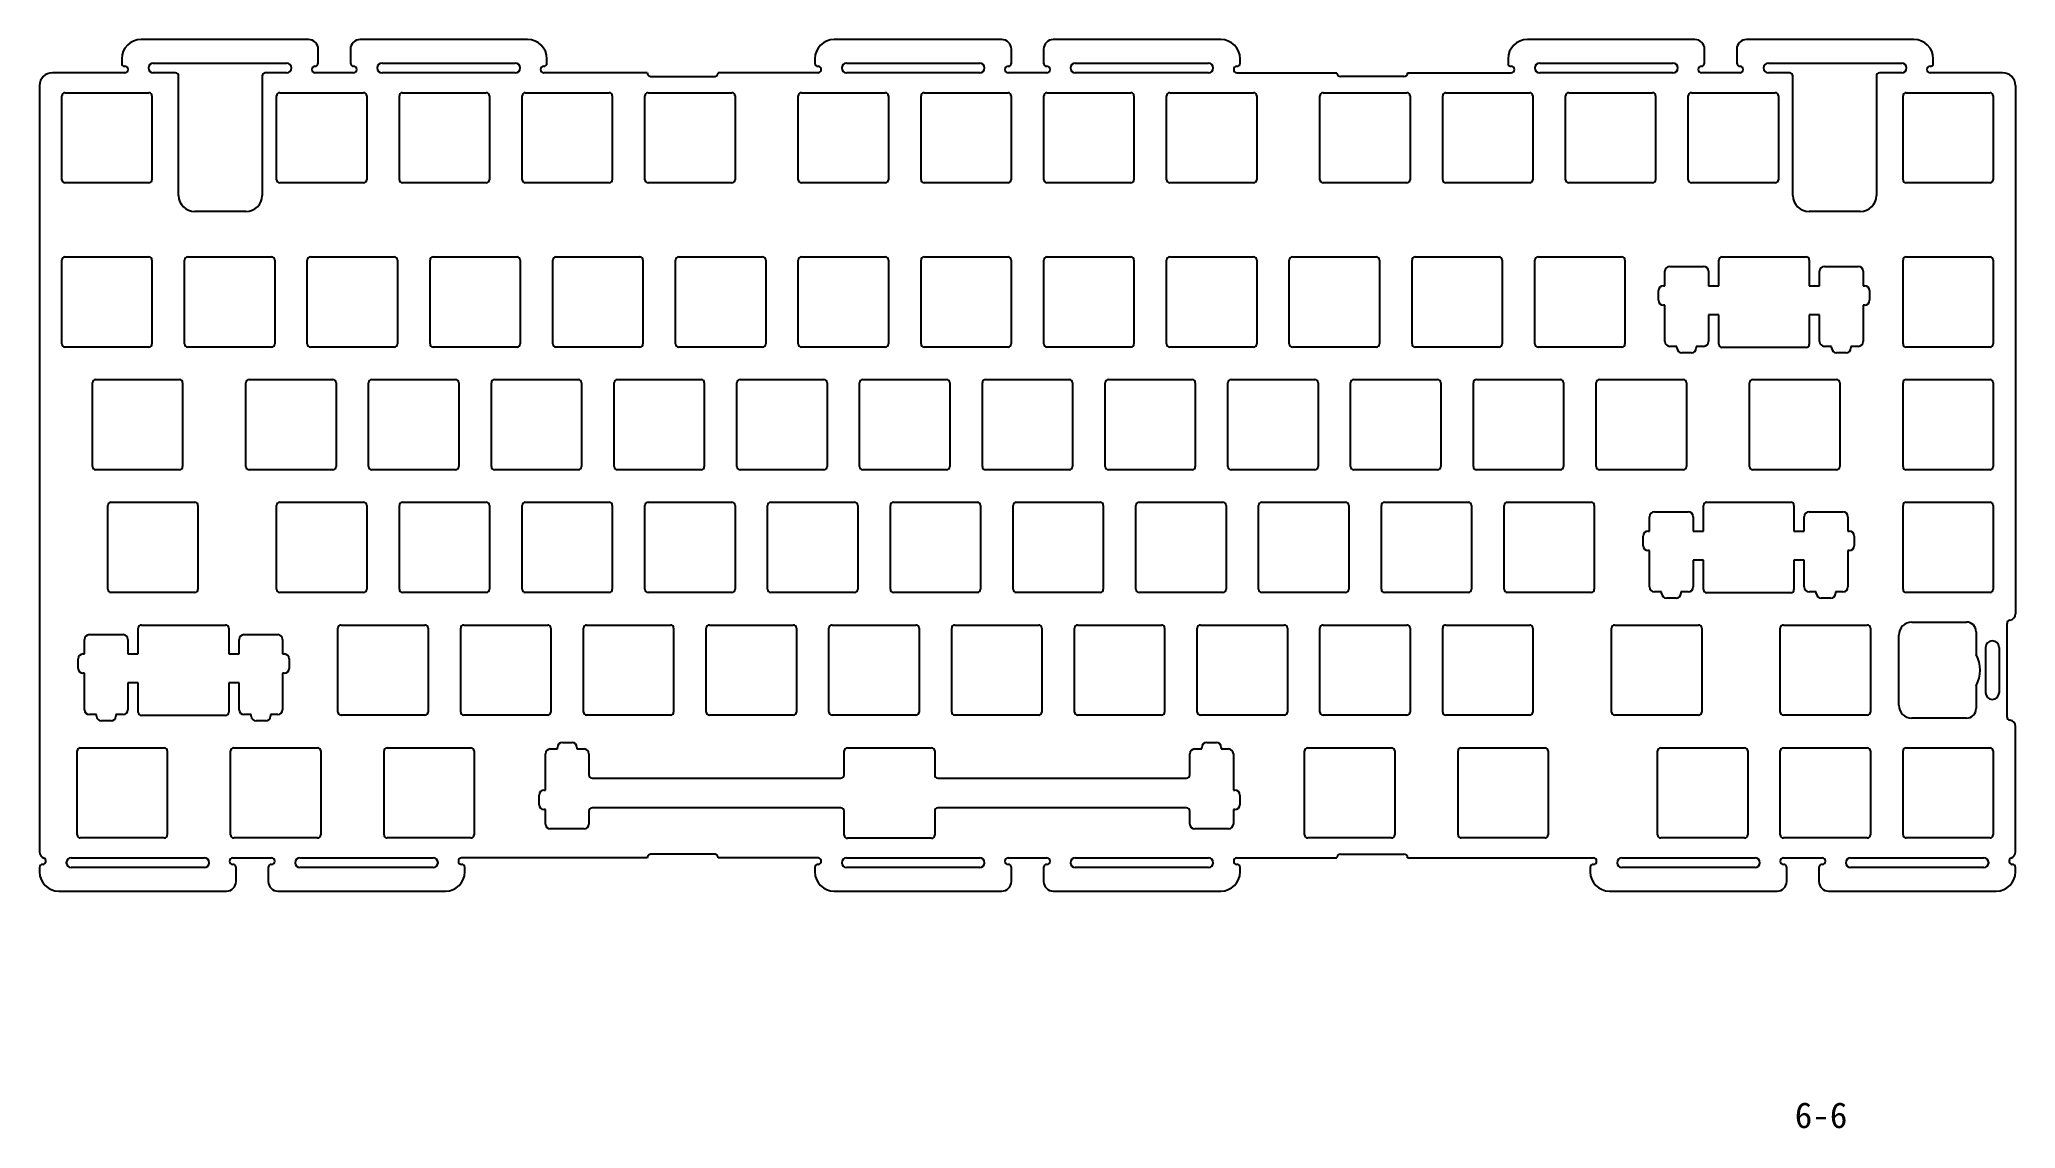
# Model space of a CAD drawing. Header units: millimetres. Extents: x 14 to 321, y -444 to -275.
import ezdxf

# ---------------------------------------------------------------- set-up
doc = ezdxf.new("R2010")
doc.units = ezdxf.units.MM
doc.header["$MEASUREMENT"] = 0
doc.layers.add('02___PRT_ALL_AXES', color=7, linetype='Continuous')

msp = doc.modelspace()

# ---------------------------------------------------------------- linework, layer by layer
at = {"color": 7, "linetype": 'Continuous'}
for p, q in [((55.96, -274.76), (29.96, -274.76)), ((89.96, -274.76), (63.96, -274.76)), ((163.53, -274.76), (137.53, -274.76)), ((197.53, -274.76), (171.53, -274.76)), ((271.11, -274.76), (245.11, -274.76)), ((305.11, -274.76), (279.11, -274.76)), ((26.96, -277.76), (26.96, -278.42)), ((31.87, -278.42), (52.55, -278.42)), ((57.46, -278.42), (57.46, -276.26)), ((62.46, -276.26), (62.46, -278.42)), ((67.37, -278.42), (88.05, -278.42)), ((92.96, -278.44), (92.96, -277.76)), ((134.53, -277.76), (134.53, -278.42)), ((139.45, -278.42), (160.12, -278.42)), ((165.03, -278.42), (165.03, -276.26)), ((170.03, -276.26), (170.03, -278.42)), ((174.95, -278.42), (195.62, -278.42)), ((200.53, -278.44), (200.53, -277.76)), ((242.11, -277.76), (242.11, -278.42)), ((247.02, -278.42), (267.7, -278.42)), ((272.61, -278.42), (272.61, -276.26)), ((277.61, -276.26), (277.61, -278.42)), ((282.52, -278.42), (303.2, -278.42)), ((308.11, -278.44), (308.11, -277.76)), ((14.21, -281.92), (14.21, -400.88)), ((27.46, -279.92), (16.21, -279.92)), ((35.3, -279.92), (31.87, -279.92)), ((35.8, -298.97), (35.8, -280.42)), ((48.75, -280.42), (48.75, -298.97)), ((52.55, -279.92), (49.25, -279.92)), ((62.96, -279.92), (56.96, -279.92)), ((88.05, -279.92), (67.37, -279.92)), ((108.53, -279.92), (92.46, -279.92)), ((109.13, -280.52), (118.93, -280.52)), ((135.03, -279.92), (119.53, -279.92)), ((160.12, -279.92), (139.45, -279.92)), ((170.53, -279.92), (164.53, -279.92)), ((195.62, -279.92), (174.95, -279.92)), ((200.03, -279.92), (215.53, -279.92)), ((225.93, -280.52), (216.13, -280.52)), ((226.53, -279.92), (242.61, -279.92)), ((267.7, -279.92), (247.02, -279.92)), ((278.11, -279.92), (272.11, -279.92)), ((285.82, -279.92), (282.52, -279.92)), ((286.32, -298.97), (286.32, -280.42)), ((299.27, -280.42), (299.27, -298.97)), ((303.2, -279.92), (299.77, -279.92)), ((318.86, -279.92), (307.61, -279.92)), ((320.86, -281.92), (320.86, -363.9)), ((17.66, -296.52), (17.66, -283.52)), ((18.16, -283.02), (31.16, -283.02)), ((31.66, -283.52), (31.66, -296.52)), ((51, -296.52), (51, -283.52)), ((51.5, -283.02), (64.5, -283.02)), ((65, -283.52), (65, -296.52)), ((70.05, -296.52), (70.05, -283.52)), ((70.55, -283.02), (83.55, -283.02)), ((84.05, -283.52), (84.05, -296.52)), ((89.1, -296.52), (89.1, -283.52)), ((89.6, -283.02), (102.6, -283.02)), ((103.1, -283.52), (103.1, -296.52)), ((108.15, -296.52), (108.15, -283.52)), ((108.65, -283.02), (121.65, -283.02)), ((122.15, -283.52), (122.15, -296.52)), ((131.96, -296.52), (131.96, -283.52)), ((132.46, -283.02), (145.46, -283.02)), ((145.96, -283.52), (145.96, -296.52)), ((151.01, -296.52), (151.01, -283.52)), ((151.51, -283.02), (164.51, -283.02)), ((165.01, -283.52), (165.01, -296.52)), ((170.06, -296.52), (170.06, -283.52)), ((170.56, -283.02), (183.56, -283.02)), ((184.06, -283.52), (184.06, -296.52)), ((189.11, -296.52), (189.11, -283.52)), ((189.61, -283.02), (202.61, -283.02)), ((203.11, -283.52), (203.11, -296.52)), ((212.92, -296.52), (212.92, -283.52)), ((213.42, -283.02), (226.42, -283.02)), ((226.92, -283.52), (226.92, -296.52)), ((231.97, -296.52), (231.97, -283.52)), ((232.47, -283.02), (245.47, -283.02)), ((245.97, -283.52), (245.97, -296.52)), ((251.02, -296.52), (251.02, -283.52)), ((251.52, -283.02), (264.52, -283.02)), ((265.02, -283.52), (265.02, -296.52)), ((270.07, -296.52), (270.07, -283.52)), ((270.57, -283.02), (283.57, -283.02)), ((284.07, -283.52), (284.07, -296.52)), ((303.41, -296.52), (303.41, -283.52)), ((303.91, -283.02), (316.91, -283.02)), ((317.41, -283.52), (317.41, -296.52)), ((31.16, -297.02), (18.16, -297.02)), ((64.5, -297.02), (51.5, -297.02)), ((83.55, -297.02), (70.55, -297.02)), ((102.6, -297.02), (89.6, -297.02)), ((121.65, -297.02), (108.65, -297.02)), ((145.46, -297.02), (132.46, -297.02)), ((164.51, -297.02), (151.51, -297.02)), ((183.56, -297.02), (170.56, -297.02)), ((202.61, -297.02), (189.61, -297.02)), ((226.42, -297.02), (213.42, -297.02)), ((245.47, -297.02), (232.47, -297.02)), ((264.52, -297.02), (251.52, -297.02)), ((283.57, -297.02), (270.57, -297.02)), ((316.91, -297.02), (303.91, -297.02)), ((46.25, -301.47), (38.3, -301.47)), ((296.77, -301.47), (288.82, -301.47)), ((17.66, -322), (17.66, -309)), ((18.16, -308.5), (31.16, -308.5)), ((31.66, -309), (31.66, -322)), ((36.71, -322), (36.71, -309)), ((37.21, -308.5), (50.21, -308.5)), ((50.71, -309), (50.71, -322)), ((55.76, -322), (55.76, -309)), ((56.26, -308.5), (69.26, -308.5)), ((69.76, -309), (69.76, -322)), ((74.81, -322), (74.81, -309)), ((75.31, -308.5), (88.31, -308.5)), ((88.81, -309), (88.81, -322)), ((93.86, -322), (93.86, -309)), ((94.36, -308.5), (107.36, -308.5)), ((107.86, -309), (107.86, -322)), ((112.91, -322), (112.91, -309)), ((113.41, -308.5), (126.41, -308.5)), ((126.91, -309), (126.91, -322)), ((131.96, -322), (131.96, -309)), ((132.46, -308.5), (145.46, -308.5)), ((145.96, -309), (145.96, -322)), ((151.01, -322), (151.01, -309)), ((151.51, -308.5), (164.51, -308.5)), ((165.01, -309), (165.01, -322)), ((170.06, -322), (170.06, -309)), ((170.56, -308.5), (183.56, -308.5)), ((184.06, -309), (184.06, -322)), ((189.11, -322), (189.11, -309)), ((189.61, -308.5), (202.61, -308.5)), ((203.11, -309), (203.11, -322)), ((208.16, -322), (208.16, -309)), ((208.66, -308.5), (221.66, -308.5)), ((222.16, -309), (222.16, -322)), ((227.21, -322), (227.21, -309)), ((227.71, -308.5), (240.71, -308.5)), ((241.21, -309), (241.21, -322)), ((246.26, -322), (246.26, -309)), ((246.76, -308.5), (259.76, -308.5)), ((260.26, -309), (260.26, -322)), ((274.81, -312.99), (274.81, -309)), ((275.31, -308.5), (288.36, -308.5)), ((288.86, -309), (288.86, -312.99)), ((303.41, -322), (303.41, -309)), ((303.91, -308.5), (316.91, -308.5)), ((317.41, -309), (317.41, -322)), ((266.46, -312.99), (266.46, -310.74)), ((267.21, -309.99), (272.46, -309.99)), ((273.21, -310.74), (273.21, -312.99)), ((290.46, -312.99), (290.46, -310.74)), ((291.21, -309.99), (296.46, -309.99)), ((297.21, -310.74), (297.21, -312.99)), ((265.46, -315.24), (265.46, -313.74)), ((266.21, -312.99), (266.46, -312.99)), ((273.21, -312.99), (274.81, -312.99)), ((288.86, -312.99), (290.46, -312.99)), ((297.21, -312.99), (297.46, -312.99)), ((298.21, -313.74), (298.21, -315.24)), ((266.46, -315.99), (266.21, -315.99)), ((266.46, -321.64), (266.46, -315.99)), ((274.81, -317.49), (273.21, -317.49)), ((273.21, -317.49), (273.21, -321.64)), ((274.81, -322.05), (274.81, -317.49)), ((290.46, -317.49), (288.86, -317.49)), ((288.86, -317.49), (288.86, -322.05)), ((290.46, -321.64), (290.46, -317.49)), ((297.46, -315.99), (297.21, -315.99)), ((297.21, -315.99), (297.21, -321.64)), ((31.16, -322.5), (18.16, -322.5)), ((50.21, -322.5), (37.21, -322.5)), ((69.26, -322.5), (56.26, -322.5)), ((88.31, -322.5), (75.31, -322.5)), ((107.36, -322.5), (94.36, -322.5)), ((126.41, -322.5), (113.41, -322.5)), ((145.46, -322.5), (132.46, -322.5)), ((164.51, -322.5), (151.51, -322.5)), ((183.56, -322.5), (170.56, -322.5)), ((202.61, -322.5), (189.61, -322.5)), ((221.66, -322.5), (208.66, -322.5)), ((240.71, -322.5), (227.71, -322.5)), ((259.76, -322.5), (246.76, -322.5)), ((268.33, -322.39), (267.21, -322.39)), ((268.33, -322.64), (268.33, -322.39)), ((270.58, -323.39), (269.08, -323.39)), ((272.46, -322.39), (271.33, -322.39)), ((271.33, -322.39), (271.33, -322.64)), ((288.36, -322.55), (275.31, -322.55)), ((292.33, -322.39), (291.21, -322.39)), ((292.33, -322.64), (292.33, -322.39)), ((294.58, -323.39), (293.08, -323.39)), ((296.46, -322.39), (295.33, -322.39)), ((295.33, -322.39), (295.33, -322.64)), ((316.91, -322.5), (303.91, -322.5)), ((22.42, -341.05), (22.42, -328.05)), ((22.92, -327.55), (35.92, -327.55)), ((36.42, -328.05), (36.42, -341.05)), ((46.23, -341.05), (46.23, -328.05)), ((46.73, -327.55), (59.73, -327.55)), ((60.23, -328.05), (60.23, -341.05)), ((65.28, -341.05), (65.28, -328.05)), ((65.78, -327.55), (78.78, -327.55)), ((79.28, -328.05), (79.28, -341.05)), ((84.33, -341.05), (84.33, -328.05)), ((84.83, -327.55), (97.83, -327.55)), ((98.33, -328.05), (98.33, -341.05)), ((103.38, -341.05), (103.38, -328.05)), ((103.88, -327.55), (116.88, -327.55)), ((117.38, -328.05), (117.38, -341.05)), ((122.43, -341.05), (122.43, -328.05)), ((122.93, -327.55), (135.93, -327.55)), ((136.43, -328.05), (136.43, -341.05)), ((141.48, -341.05), (141.48, -328.05)), ((141.98, -327.55), (154.98, -327.55)), ((155.48, -328.05), (155.48, -341.05)), ((160.53, -341.05), (160.53, -328.05)), ((161.03, -327.55), (174.03, -327.55)), ((174.53, -328.05), (174.53, -341.05)), ((179.58, -341.05), (179.58, -328.05)), ((180.08, -327.55), (193.08, -327.55)), ((193.58, -328.05), (193.58, -341.05)), ((198.63, -341.05), (198.63, -328.05)), ((199.13, -327.55), (212.13, -327.55)), ((212.63, -328.05), (212.63, -341.05)), ((217.68, -341.05), (217.68, -328.05)), ((218.18, -327.55), (231.18, -327.55)), ((231.68, -328.05), (231.68, -341.05)), ((236.73, -341.05), (236.73, -328.05)), ((237.23, -327.55), (250.23, -327.55)), ((250.73, -328.05), (250.73, -341.05)), ((255.78, -341.05), (255.78, -328.05)), ((256.28, -327.55), (269.28, -327.55)), ((269.78, -328.05), (269.78, -341.05)), ((279.6, -341.05), (279.6, -328.05)), ((280.1, -327.55), (293.1, -327.55)), ((293.6, -328.05), (293.6, -341.05)), ((303.41, -341.05), (303.41, -328.05)), ((303.91, -327.55), (316.91, -327.55)), ((317.41, -328.05), (317.41, -341.05)), ((35.92, -341.55), (22.92, -341.55)), ((59.73, -341.55), (46.73, -341.55)), ((78.78, -341.55), (65.78, -341.55)), ((97.83, -341.55), (84.83, -341.55)), ((116.88, -341.55), (103.88, -341.55)), ((135.93, -341.55), (122.93, -341.55)), ((154.98, -341.55), (141.98, -341.55)), ((174.03, -341.55), (161.03, -341.55)), ((193.08, -341.55), (180.08, -341.55)), ((212.13, -341.55), (199.13, -341.55)), ((231.18, -341.55), (218.18, -341.55)), ((250.23, -341.55), (237.23, -341.55)), ((269.28, -341.55), (256.28, -341.55)), ((293.1, -341.55), (280.1, -341.55)), ((316.91, -341.55), (303.91, -341.55)), ((24.8, -360.1), (24.8, -347.1)), ((25.3, -346.6), (38.3, -346.6)), ((38.8, -347.1), (38.8, -360.1)), ((51, -360.1), (51, -347.1)), ((51.5, -346.6), (64.5, -346.6)), ((65, -347.1), (65, -360.1)), ((70.05, -360.1), (70.05, -347.1)), ((70.55, -346.6), (83.55, -346.6)), ((84.05, -347.1), (84.05, -360.1)), ((89.1, -360.1), (89.1, -347.1)), ((89.6, -346.6), (102.6, -346.6)), ((103.1, -347.1), (103.1, -360.1)), ((108.15, -360.1), (108.15, -347.1)), ((108.65, -346.6), (121.65, -346.6)), ((122.15, -347.1), (122.15, -360.1)), ((127.2, -360.1), (127.2, -347.1)), ((127.7, -346.6), (140.7, -346.6)), ((141.2, -347.1), (141.2, -360.1)), ((146.25, -360.1), (146.25, -347.1)), ((146.75, -346.6), (159.75, -346.6)), ((160.25, -347.1), (160.25, -360.1)), ((165.3, -360.1), (165.3, -347.1)), ((165.8, -346.6), (178.8, -346.6)), ((179.3, -347.1), (179.3, -360.1)), ((184.35, -360.1), (184.35, -347.1)), ((184.85, -346.6), (197.85, -346.6)), ((198.35, -347.1), (198.35, -360.1)), ((203.4, -360.1), (203.4, -347.1)), ((203.9, -346.6), (216.9, -346.6)), ((217.4, -347.1), (217.4, -360.1)), ((222.45, -360.1), (222.45, -347.1)), ((222.95, -346.6), (235.95, -346.6)), ((236.45, -347.1), (236.45, -360.1)), ((241.5, -360.1), (241.5, -347.1)), ((242, -346.6), (255, -346.6)), ((255.5, -347.1), (255.5, -360.1)), ((264.08, -351.09), (264.08, -348.84)), ((264.83, -348.09), (270.08, -348.09)), ((270.83, -348.84), (270.83, -351.09)), ((272.43, -351.09), (272.43, -347.1)), ((272.93, -346.6), (285.98, -346.6)), ((286.48, -347.1), (286.48, -351.09)), ((288.08, -351.09), (288.08, -348.84)), ((288.83, -348.09), (294.08, -348.09)), ((294.83, -348.84), (294.83, -351.09)), ((303.41, -360.1), (303.41, -347.1)), ((303.91, -346.6), (316.91, -346.6)), ((317.41, -347.1), (317.41, -360.1)), ((263.08, -353.34), (263.08, -351.84)), ((263.83, -351.09), (264.08, -351.09)), ((270.83, -351.09), (272.43, -351.09)), ((286.48, -351.09), (288.08, -351.09)), ((294.83, -351.09), (295.08, -351.09)), ((295.83, -351.84), (295.83, -353.34)), ((264.08, -354.09), (263.83, -354.09)), ((264.08, -359.74), (264.08, -354.09)), ((272.43, -355.59), (270.83, -355.59)), ((270.83, -355.59), (270.83, -359.74)), ((272.43, -360.15), (272.43, -355.59)), ((288.08, -355.59), (286.48, -355.59)), ((286.48, -355.59), (286.48, -360.15)), ((288.08, -359.74), (288.08, -355.59)), ((295.08, -354.09), (294.83, -354.09)), ((294.83, -354.09), (294.83, -359.74)), ((38.3, -360.6), (25.3, -360.6)), ((64.5, -360.6), (51.5, -360.6)), ((83.55, -360.6), (70.55, -360.6)), ((102.6, -360.6), (89.6, -360.6)), ((121.65, -360.6), (108.65, -360.6)), ((140.7, -360.6), (127.7, -360.6)), ((159.75, -360.6), (146.75, -360.6)), ((178.8, -360.6), (165.8, -360.6)), ((197.85, -360.6), (184.85, -360.6)), ((216.9, -360.6), (203.9, -360.6)), ((235.95, -360.6), (222.95, -360.6)), ((255, -360.6), (242, -360.6)), ((265.95, -360.49), (264.83, -360.49)), ((265.95, -360.74), (265.95, -360.49)), ((268.2, -361.49), (266.7, -361.49)), ((270.08, -360.49), (268.95, -360.49)), ((268.95, -360.49), (268.95, -360.74)), ((285.98, -360.65), (272.93, -360.65)), ((289.95, -360.49), (288.83, -360.49)), ((289.95, -360.74), (289.95, -360.49)), ((292.2, -361.49), (290.7, -361.49)), ((294.08, -360.49), (292.95, -360.49)), ((292.95, -360.49), (292.95, -360.74)), ((316.91, -360.6), (303.91, -360.6)), ((21.19, -370.14), (21.19, -367.89)), ((21.94, -367.14), (27.19, -367.14)), ((27.94, -367.89), (27.94, -370.14)), ((29.54, -370.14), (29.54, -366.15)), ((30.04, -365.65), (43.09, -365.65)), ((43.59, -366.15), (43.59, -370.14)), ((45.19, -370.14), (45.19, -367.89)), ((45.94, -367.14), (51.19, -367.14)), ((51.94, -367.89), (51.94, -370.14)), ((60.52, -379.15), (60.52, -366.15)), ((61.02, -365.65), (74.02, -365.65)), ((74.52, -366.15), (74.52, -379.15)), ((79.57, -379.15), (79.57, -366.15)), ((80.07, -365.65), (93.07, -365.65)), ((93.57, -366.15), (93.57, -379.15)), ((98.62, -379.15), (98.62, -366.15)), ((99.12, -365.65), (112.12, -365.65)), ((112.62, -366.15), (112.62, -379.15)), ((117.67, -379.15), (117.67, -366.15)), ((118.17, -365.65), (131.17, -365.65)), ((131.67, -366.15), (131.67, -379.15)), ((136.72, -379.15), (136.72, -366.15)), ((137.22, -365.65), (150.22, -365.65)), ((150.72, -366.15), (150.72, -379.15)), ((155.77, -379.15), (155.77, -366.15)), ((156.27, -365.65), (169.27, -365.65)), ((169.77, -366.15), (169.77, -379.15)), ((174.82, -379.15), (174.82, -366.15)), ((175.32, -365.65), (188.32, -365.65)), ((188.82, -366.15), (188.82, -379.15)), ((193.87, -379.15), (193.87, -366.15)), ((194.37, -365.65), (207.37, -365.65)), ((207.87, -366.15), (207.87, -379.15)), ((212.92, -379.15), (212.92, -366.15)), ((213.42, -365.65), (226.42, -365.65)), ((226.92, -366.15), (226.92, -379.15)), ((231.97, -379.15), (231.97, -366.15)), ((232.47, -365.65), (245.47, -365.65)), ((245.97, -366.15), (245.97, -379.15)), ((258.17, -379.15), (258.17, -366.15)), ((258.67, -365.65), (271.67, -365.65)), ((272.17, -366.15), (272.17, -379.15)), ((284.36, -379.15), (284.36, -366.15)), ((284.86, -365.65), (297.86, -365.65)), ((298.36, -366.15), (298.36, -379.15)), ((302.76, -378.1), (302.76, -367.2)), ((304.76, -365.2), (313.26, -365.2)), ((20.19, -372.39), (20.19, -370.89)), ((20.94, -370.14), (21.19, -370.14)), ((27.94, -370.14), (29.54, -370.14)), ((43.59, -370.14), (45.19, -370.14)), ((51.94, -370.14), (52.19, -370.14)), ((52.94, -370.89), (52.94, -372.39)), ((21.19, -373.14), (20.94, -373.14)), ((21.19, -378.79), (21.19, -373.14)), ((51.94, -373.14), (51.94, -378.79)), ((52.19, -373.14), (51.94, -373.14)), ((27.94, -374.64), (27.94, -378.79)), ((29.54, -374.64), (27.94, -374.64)), ((29.54, -379.2), (29.54, -374.64)), ((43.59, -374.64), (43.59, -379.2)), ((45.19, -374.64), (43.59, -374.64)), ((45.19, -378.79), (45.19, -374.64)), ((23.07, -379.54), (21.94, -379.54)), ((23.07, -379.79), (23.07, -379.54)), ((26.07, -379.54), (26.07, -379.79)), ((27.19, -379.54), (26.07, -379.54)), ((43.09, -379.7), (30.04, -379.7)), ((47.07, -379.54), (45.94, -379.54)), ((47.07, -379.79), (47.07, -379.54)), ((50.07, -379.54), (50.07, -379.79)), ((51.19, -379.54), (50.07, -379.54)), ((74.02, -379.65), (61.02, -379.65)), ((93.07, -379.65), (80.07, -379.65)), ((112.12, -379.65), (99.12, -379.65)), ((131.17, -379.65), (118.17, -379.65)), ((150.22, -379.65), (137.22, -379.65)), ((169.27, -379.65), (156.27, -379.65)), ((188.32, -379.65), (175.32, -379.65)), ((207.37, -379.65), (194.37, -379.65)), ((226.42, -379.65), (213.42, -379.65)), ((245.47, -379.65), (232.47, -379.65)), ((271.67, -379.65), (258.67, -379.65)), ((297.86, -379.65), (284.86, -379.65)), ((313.26, -380.1), (304.76, -380.1)), ((25.32, -380.54), (23.82, -380.54)), ((49.32, -380.54), (47.82, -380.54)), ((320.86, -400.88), (320.86, -381.4)), ((20.04, -398.2), (20.04, -385.2)), ((20.54, -384.7), (33.54, -384.7)), ((34.04, -385.2), (34.04, -398.2)), ((43.85, -398.2), (43.85, -385.2)), ((44.35, -384.7), (57.35, -384.7)), ((57.85, -385.2), (57.85, -398.2)), ((67.67, -398.2), (67.67, -385.2)), ((68.17, -384.7), (81.17, -384.7)), ((81.67, -385.2), (81.67, -398.2)), ((92.73, -391.29), (92.73, -385.64)), ((93.48, -384.89), (94.6, -384.89)), ((94.6, -384.89), (94.6, -384.64)), ((95.35, -383.89), (96.85, -383.89)), ((97.6, -384.64), (97.6, -384.89)), ((97.6, -384.89), (98.73, -384.89)), ((99.48, -385.64), (99.48, -388.92)), ((139.08, -388.92), (139.08, -385.2)), ((139.58, -384.7), (152.63, -384.7)), ((153.13, -385.2), (153.13, -388.92)), ((192.73, -388.92), (192.73, -385.64)), ((193.48, -384.89), (194.6, -384.89)), ((194.6, -384.89), (194.6, -384.64)), ((195.35, -383.89), (196.85, -383.89)), ((197.6, -384.64), (197.6, -384.89)), ((197.6, -384.89), (198.73, -384.89)), ((199.48, -385.64), (199.48, -391.29)), ((210.54, -398.2), (210.54, -385.2)), ((211.04, -384.7), (224.04, -384.7)), ((224.54, -385.2), (224.54, -398.2)), ((234.35, -398.2), (234.35, -385.2)), ((234.85, -384.7), (247.85, -384.7)), ((248.35, -385.2), (248.35, -398.2)), ((265.31, -398.2), (265.31, -385.2)), ((265.81, -384.7), (278.81, -384.7)), ((279.31, -385.2), (279.31, -398.2)), ((284.36, -398.2), (284.36, -385.2)), ((284.86, -384.7), (297.86, -384.7)), ((298.36, -385.2), (298.36, -398.2)), ((303.41, -398.2), (303.41, -385.2)), ((303.91, -384.7), (316.91, -384.7)), ((317.41, -385.2), (317.41, -398.2)), ((99.98, -389.42), (138.58, -389.42)), ((153.63, -389.42), (192.23, -389.42)), ((91.73, -393.54), (91.73, -392.04)), ((92.48, -391.29), (92.73, -391.29)), ((199.48, -391.29), (199.73, -391.29)), ((200.48, -392.04), (200.48, -393.54)), ((92.73, -394.29), (92.48, -394.29)), ((92.73, -396.54), (92.73, -394.29)), ((99.48, -394.52), (99.48, -396.54)), ((138.58, -394.02), (99.98, -394.02)), ((139.08, -398.25), (139.08, -394.52)), ((153.13, -394.52), (153.13, -398.25)), ((192.23, -394.02), (153.63, -394.02)), ((192.73, -396.54), (192.73, -394.52)), ((199.73, -394.29), (199.48, -394.29)), ((199.48, -394.29), (199.48, -396.54)), ((98.73, -397.29), (93.48, -397.29)), ((198.73, -397.29), (193.48, -397.29)), ((33.54, -398.7), (20.54, -398.7)), ((57.35, -398.7), (44.35, -398.7)), ((81.17, -398.7), (68.17, -398.7)), ((118.93, -401.2), (109.13, -401.2)), ((152.63, -398.75), (139.58, -398.75)), ((224.04, -398.7), (211.04, -398.7)), ((216.13, -401.2), (225.93, -401.2)), ((247.85, -398.7), (234.85, -398.7)), ((278.81, -398.7), (265.81, -398.7)), ((297.86, -398.7), (284.86, -398.7)), ((316.91, -398.7), (303.91, -398.7)), ((14.21, -403.3), (14.21, -403.96)), ((19.12, -401.8), (39.8, -401.8)), ((39.8, -403.3), (19.12, -403.3)), ((44.21, -401.8), (50.21, -401.8)), ((44.71, -405.46), (44.71, -403.3)), ((49.71, -403.3), (49.71, -405.46)), ((54.62, -401.8), (75.3, -401.8)), ((75.3, -403.3), (54.62, -403.3)), ((108.53, -401.8), (79.71, -401.8)), ((80.21, -403.96), (80.21, -403.28)), ((135.03, -401.8), (119.53, -401.8)), ((134.53, -403.3), (134.53, -403.96)), ((139.45, -401.8), (160.12, -401.8)), ((160.12, -403.3), (139.45, -403.3)), ((164.53, -401.8), (170.53, -401.8)), ((165.03, -405.46), (165.03, -403.3)), ((170.03, -403.3), (170.03, -405.46)), ((174.95, -401.8), (195.62, -401.8)), ((195.62, -403.3), (174.95, -403.3)), ((200.03, -401.8), (215.53, -401.8)), ((200.53, -403.96), (200.53, -403.28)), ((226.53, -401.8), (255.36, -401.8)), ((254.86, -403.28), (254.86, -403.96)), ((259.77, -401.8), (280.45, -401.8)), ((280.45, -403.3), (259.77, -403.3)), ((284.86, -401.8), (290.86, -401.8)), ((285.36, -405.46), (285.36, -403.3)), ((290.36, -403.3), (290.36, -405.46)), ((295.27, -401.8), (315.95, -401.8)), ((315.95, -403.3), (295.27, -403.3)), ((320.86, -403.96), (320.86, -403.3)), ((17.21, -406.96), (43.21, -406.96)), ((51.21, -406.96), (77.21, -406.96)), ((137.53, -406.96), (163.53, -406.96)), ((171.53, -406.96), (197.53, -406.96)), ((257.86, -406.96), (283.86, -406.96)), ((291.86, -406.96), (317.86, -406.96))]:
    msp.add_line(p, q, dxfattribs=at)
at = {"color": 1, "linetype": 'Continuous'}
for p, q in [((319.56, -379.91), (319.56, -365.39)), ((316.21, -369.15), (316.21, -376.15)), ((318.31, -369.15), (318.31, -376.15))]:
    msp.add_line(p, q, dxfattribs=at)
at = {"color": 7, "linetype": 'Continuous'}
for centre, radius, start, end in [((29.96, -277.76), 3, 90, 180), ((55.96, -276.26), 1.5, 0, 90), ((63.96, -276.26), 1.5, 90, 180), ((89.96, -277.76), 3, 0, 90), ((137.53, -277.76), 3, 90, 180), ((163.53, -276.26), 1.5, 0, 90), ((171.53, -276.26), 1.5, 90, 180), ((197.53, -277.76), 3, 0, 90), ((245.11, -277.76), 3, 90, 180), ((271.11, -276.26), 1.5, 0, 90), ((279.11, -276.26), 1.5, 90, 180), ((305.11, -277.76), 3, 0, 90), ((27.46, -278.42), 0.5, 180, 270), ((27.46, -279.42), 0.5, 270, 90), ((31.87, -279.17), 0.75, 90.0016, 270.0003), ((52.55, -279.17), 0.75, 269.9997, 89.999), ((56.96, -279.42), 0.5, 90, 269.9999), ((56.96, -278.42), 0.5, 270, 0.0001), ((62.96, -278.42), 0.5, 180, 270.0001), ((62.96, -279.42), 0.5, 269.9999, 89.9999), ((67.37, -279.17), 0.75, 90.001, 270.0003), ((88.05, -279.17), 0.75, 269.9997, 89.9984), ((92.46, -279.42), 0.5, 90, 270), ((92.46, -278.42), 0.5, 270, 357.9734), ((135.03, -278.42), 0.5, 180, 270), ((135.03, -279.42), 0.5, 270, 90), ((139.45, -279.17), 0.75, 90.0005, 270.0002), ((160.12, -279.17), 0.75, 269.9997, 89.999), ((164.53, -279.42), 0.5, 90, 269.9999), ((164.53, -278.42), 0.5, 270, 0.0001), ((170.53, -278.42), 0.5, 180, 270.0001), ((170.53, -279.42), 0.5, 269.9999, 89.9999), ((174.95, -279.17), 0.75, 90.001, 270.0003), ((195.62, -279.17), 0.75, 269.9997, 89.9984), ((200.03, -279.42), 0.5, 90, 270), ((200.03, -278.42), 0.5, 270, 357.9734), ((242.61, -278.42), 0.5, 180, 270), ((242.61, -279.42), 0.5, 270, 90), ((247.02, -279.17), 0.75, 90.0016, 270.0003), ((267.7, -279.17), 0.75, 269.9997, 89.999), ((272.11, -279.42), 0.5, 90, 269.9999), ((272.11, -278.42), 0.5, 270, 0.0001), ((278.11, -278.42), 0.5, 180, 270.0001), ((278.11, -279.42), 0.5, 269.9999, 89.9999), ((282.52, -279.17), 0.75, 90.001, 270.0003), ((303.2, -279.17), 0.75, 269.9997, 89.9984), ((307.61, -279.42), 0.5, 90, 270), ((307.61, -278.42), 0.5, 270, 357.9734), ((16.21, -281.92), 2, 90, 180), ((35.3, -280.42), 0.5, 0, 90), ((49.25, -280.42), 0.5, 90, 180), ((109.13, -279.92), 0.6, 179.9999, 270), ((118.93, -279.92), 0.6, 270, 0.0001), ((216.13, -279.92), 0.6, 180, 270), ((225.93, -279.92), 0.6, 270, 0), ((285.82, -280.42), 0.5, 0, 90), ((299.77, -280.42), 0.5, 90, 180), ((318.86, -281.92), 2, 0, 90), ((18.16, -283.52), 0.5, 90, 180), ((31.16, -283.52), 0.5, 0, 90), ((51.5, -283.52), 0.5, 90, 180), ((64.5, -283.52), 0.5, 0, 90), ((70.55, -283.52), 0.5, 90, 180), ((83.55, -283.52), 0.5, 0, 90), ((89.6, -283.52), 0.5, 90, 180), ((102.6, -283.52), 0.5, 0, 90), ((108.65, -283.52), 0.5, 90, 180), ((121.65, -283.52), 0.5, 0, 90), ((132.46, -283.52), 0.5, 90, 180), ((145.46, -283.52), 0.5, 0, 90), ((151.51, -283.52), 0.5, 90, 180), ((164.51, -283.52), 0.5, 0, 90), ((170.56, -283.52), 0.5, 90, 180), ((183.56, -283.52), 0.5, 0, 90), ((189.61, -283.52), 0.5, 90, 180), ((202.61, -283.52), 0.5, 0, 90), ((213.42, -283.52), 0.5, 90, 180), ((226.42, -283.52), 0.5, 0, 90), ((232.47, -283.52), 0.5, 90, 180), ((245.47, -283.52), 0.5, 0, 90), ((251.52, -283.52), 0.5, 90, 180), ((264.52, -283.52), 0.5, 0, 90), ((270.57, -283.52), 0.5, 90, 180), ((283.57, -283.52), 0.5, 0, 90), ((303.91, -283.52), 0.5, 90, 180), ((316.91, -283.52), 0.5, 0, 90), ((18.16, -296.52), 0.5, 180, 270), ((31.16, -296.52), 0.5, 270, 0), ((51.5, -296.52), 0.5, 180, 270), ((64.5, -296.52), 0.5, 270, 0), ((70.55, -296.52), 0.5, 180, 270), ((83.55, -296.52), 0.5, 270, 0), ((89.6, -296.52), 0.5, 180, 270), ((102.6, -296.52), 0.5, 270, 0), ((108.65, -296.52), 0.5, 180, 270), ((121.65, -296.52), 0.5, 270, 0), ((132.46, -296.52), 0.5, 180, 270), ((145.46, -296.52), 0.5, 270, 0), ((151.51, -296.52), 0.5, 180, 270), ((164.51, -296.52), 0.5, 270, 0), ((170.56, -296.52), 0.5, 180, 270), ((183.56, -296.52), 0.5, 270, 0), ((189.61, -296.52), 0.5, 180, 270), ((202.61, -296.52), 0.5, 270, 0), ((213.42, -296.52), 0.5, 180, 270), ((226.42, -296.52), 0.5, 270, 0), ((232.47, -296.52), 0.5, 180, 270), ((245.47, -296.52), 0.5, 270, 0), ((251.52, -296.52), 0.5, 180, 270), ((264.52, -296.52), 0.5, 270, 0), ((270.57, -296.52), 0.5, 180, 270), ((283.57, -296.52), 0.5, 270, 0), ((303.91, -296.52), 0.5, 180, 270), ((316.91, -296.52), 0.5, 270, 0), ((38.3, -298.97), 2.5, 180, 270), ((46.25, -298.97), 2.5, 270, 0), ((288.82, -298.97), 2.5, 180, 270), ((296.77, -298.97), 2.5, 270, 0), ((18.16, -309), 0.5, 90, 180), ((31.16, -309), 0.5, 0, 90), ((37.21, -309), 0.5, 90, 180), ((50.21, -309), 0.5, 0, 90), ((56.26, -309), 0.5, 90, 180), ((69.26, -309), 0.5, 0, 90), ((75.31, -309), 0.5, 90, 180), ((88.31, -309), 0.5, 0, 90), ((94.36, -309), 0.5, 90, 180), ((107.36, -309), 0.5, 0, 90), ((113.41, -309), 0.5, 90, 180), ((126.41, -309), 0.5, 0, 90), ((132.46, -309), 0.5, 90, 180), ((145.46, -309), 0.5, 0, 90), ((151.51, -309), 0.5, 90, 180), ((164.51, -309), 0.5, 0, 90), ((170.56, -309), 0.5, 90, 180), ((183.56, -309), 0.5, 0, 90), ((189.61, -309), 0.5, 90, 180), ((202.61, -309), 0.5, 0, 90), ((208.66, -309), 0.5, 90, 180), ((221.66, -309), 0.5, 0, 90), ((227.71, -309), 0.5, 90, 180), ((240.71, -309), 0.5, 0, 90), ((246.76, -309), 0.5, 90, 180), ((259.76, -309), 0.5, 0, 90), ((275.31, -309), 0.5, 90, 180), ((288.36, -309), 0.5, 0, 90), ((303.91, -309), 0.5, 90, 180), ((316.91, -309), 0.5, 0, 90), ((267.21, -310.74), 0.75, 90, 180), ((272.46, -310.74), 0.75, 0, 90), ((291.21, -310.74), 0.75, 90, 180), ((296.46, -310.74), 0.75, 0, 90), ((266.21, -313.74), 0.75, 90, 180), ((266.21, -315.24), 0.75, 180, 270), ((297.46, -313.74), 0.75, 0, 90), ((297.46, -315.24), 0.75, 270, 0), ((267.21, -321.64), 0.75, 180, 270), ((272.46, -321.64), 0.75, 270, 0), ((291.21, -321.64), 0.75, 180, 270), ((296.46, -321.64), 0.75, 270, 0), ((18.16, -322), 0.5, 180, 270), ((31.16, -322), 0.5, 270, 0), ((37.21, -322), 0.5, 180, 270), ((50.21, -322), 0.5, 270, 0), ((56.26, -322), 0.5, 180, 270), ((69.26, -322), 0.5, 270, 0), ((75.31, -322), 0.5, 180, 270), ((88.31, -322), 0.5, 270, 0), ((94.36, -322), 0.5, 180, 270), ((107.36, -322), 0.5, 270, 0), ((113.41, -322), 0.5, 180, 270), ((126.41, -322), 0.5, 270, 0), ((132.46, -322), 0.5, 180, 270), ((145.46, -322), 0.5, 270, 0), ((151.51, -322), 0.5, 180, 270), ((164.51, -322), 0.5, 270, 0), ((170.56, -322), 0.5, 180, 270), ((183.56, -322), 0.5, 270, 0), ((189.61, -322), 0.5, 180, 270), ((202.61, -322), 0.5, 270, 0), ((208.66, -322), 0.5, 180, 270), ((221.66, -322), 0.5, 270, 0), ((227.71, -322), 0.5, 180, 270), ((240.71, -322), 0.5, 270, 0), ((246.76, -322), 0.5, 180, 270), ((259.76, -322), 0.5, 270, 0), ((269.08, -322.64), 0.75, 180, 270), ((270.58, -322.64), 0.75, 270, 0), ((275.31, -322.05), 0.5, 180, 270), ((288.36, -322.05), 0.5, 270, 0), ((293.08, -322.64), 0.75, 180, 270), ((294.58, -322.64), 0.75, 270, 0), ((303.91, -322), 0.5, 180, 270), ((316.91, -322), 0.5, 270, 0), ((22.92, -328.05), 0.5, 90, 180), ((35.92, -328.05), 0.5, 0, 90), ((46.73, -328.05), 0.5, 90, 180), ((59.73, -328.05), 0.5, 0, 90), ((65.78, -328.05), 0.5, 90, 180), ((78.78, -328.05), 0.5, 0, 90), ((84.83, -328.05), 0.5, 90, 180), ((97.83, -328.05), 0.5, 0, 90), ((103.88, -328.05), 0.5, 90, 180), ((116.88, -328.05), 0.5, 0, 90), ((122.93, -328.05), 0.5, 90, 180), ((135.93, -328.05), 0.5, 0, 90), ((141.98, -328.05), 0.5, 90, 180), ((154.98, -328.05), 0.5, 0, 90), ((161.03, -328.05), 0.5, 90, 180), ((174.03, -328.05), 0.5, 0, 90), ((180.08, -328.05), 0.5, 90, 180), ((193.08, -328.05), 0.5, 0, 90), ((199.13, -328.05), 0.5, 90, 180), ((212.13, -328.05), 0.5, 0, 90), ((218.18, -328.05), 0.5, 90, 180), ((231.18, -328.05), 0.5, 0, 90), ((237.23, -328.05), 0.5, 90, 180), ((250.23, -328.05), 0.5, 0, 90), ((256.28, -328.05), 0.5, 90, 180), ((269.28, -328.05), 0.5, 0, 90), ((280.1, -328.05), 0.5, 90, 180), ((293.1, -328.05), 0.5, 0, 90), ((303.91, -328.05), 0.5, 90, 180), ((316.91, -328.05), 0.5, 0, 90), ((22.92, -341.05), 0.5, 180, 270), ((35.92, -341.05), 0.5, 270, 0), ((46.73, -341.05), 0.5, 180, 270), ((59.73, -341.05), 0.5, 270, 0), ((65.78, -341.05), 0.5, 180, 270), ((78.78, -341.05), 0.5, 270, 0), ((84.83, -341.05), 0.5, 180, 270), ((97.83, -341.05), 0.5, 270, 0), ((103.88, -341.05), 0.5, 180, 270), ((116.88, -341.05), 0.5, 270, 0), ((122.93, -341.05), 0.5, 180, 270), ((135.93, -341.05), 0.5, 270, 0), ((141.98, -341.05), 0.5, 180, 270), ((154.98, -341.05), 0.5, 270, 0), ((161.03, -341.05), 0.5, 180, 270), ((174.03, -341.05), 0.5, 270, 0), ((180.08, -341.05), 0.5, 180, 270), ((193.08, -341.05), 0.5, 270, 0), ((199.13, -341.05), 0.5, 180, 270), ((212.13, -341.05), 0.5, 270, 0), ((218.18, -341.05), 0.5, 180, 270), ((231.18, -341.05), 0.5, 270, 0), ((237.23, -341.05), 0.5, 180, 270), ((250.23, -341.05), 0.5, 270, 0), ((256.28, -341.05), 0.5, 180, 270), ((269.28, -341.05), 0.5, 270, 0), ((280.1, -341.05), 0.5, 180, 270), ((293.1, -341.05), 0.5, 270, 0), ((303.91, -341.05), 0.5, 180, 270), ((316.91, -341.05), 0.5, 270, 0), ((25.3, -347.1), 0.5, 90, 180), ((38.3, -347.1), 0.5, 0, 90), ((51.5, -347.1), 0.5, 90, 180), ((64.5, -347.1), 0.5, 0, 90), ((70.55, -347.1), 0.5, 90, 180), ((83.55, -347.1), 0.5, 0, 90), ((89.6, -347.1), 0.5, 90, 180), ((102.6, -347.1), 0.5, 0, 90), ((108.65, -347.1), 0.5, 90, 180), ((121.65, -347.1), 0.5, 0, 90), ((127.7, -347.1), 0.5, 90, 180), ((140.7, -347.1), 0.5, 0, 90), ((146.75, -347.1), 0.5, 90, 180), ((159.75, -347.1), 0.5, 0, 90), ((165.8, -347.1), 0.5, 90, 180), ((178.8, -347.1), 0.5, 0, 90), ((184.85, -347.1), 0.5, 90, 180), ((197.85, -347.1), 0.5, 0, 90), ((203.9, -347.1), 0.5, 90, 180), ((216.9, -347.1), 0.5, 0, 90), ((222.95, -347.1), 0.5, 90, 180), ((235.95, -347.1), 0.5, 0, 90), ((242, -347.1), 0.5, 90, 180), ((255, -347.1), 0.5, 0, 90), ((264.83, -348.84), 0.75, 90, 180), ((270.08, -348.84), 0.75, 0, 90), ((272.93, -347.1), 0.5, 90, 180), ((285.98, -347.1), 0.5, 0, 90), ((288.83, -348.84), 0.75, 90, 180), ((294.08, -348.84), 0.75, 0, 90), ((303.91, -347.1), 0.5, 90, 180), ((316.91, -347.1), 0.5, 0, 90), ((263.83, -351.84), 0.75, 90, 180), ((295.08, -351.84), 0.75, 0, 90), ((263.83, -353.34), 0.75, 180, 270), ((295.08, -353.34), 0.75, 270, 0), ((25.3, -360.1), 0.5, 180, 270), ((38.3, -360.1), 0.5, 270, 0), ((51.5, -360.1), 0.5, 180, 270), ((64.5, -360.1), 0.5, 270, 0), ((70.55, -360.1), 0.5, 180, 270), ((83.55, -360.1), 0.5, 270, 0), ((89.6, -360.1), 0.5, 180, 270), ((102.6, -360.1), 0.5, 270, 0), ((108.65, -360.1), 0.5, 180, 270), ((121.65, -360.1), 0.5, 270, 0), ((127.7, -360.1), 0.5, 180, 270), ((140.7, -360.1), 0.5, 270, 0), ((146.75, -360.1), 0.5, 180, 270), ((159.75, -360.1), 0.5, 270, 0), ((165.8, -360.1), 0.5, 180, 270), ((178.8, -360.1), 0.5, 270, 0), ((184.85, -360.1), 0.5, 180, 270), ((197.85, -360.1), 0.5, 270, 0), ((203.9, -360.1), 0.5, 180, 270), ((216.9, -360.1), 0.5, 270, 0), ((222.95, -360.1), 0.5, 180, 270), ((235.95, -360.1), 0.5, 270, 0), ((242, -360.1), 0.5, 180, 270), ((255, -360.1), 0.5, 270, 0), ((264.83, -359.74), 0.75, 180, 270), ((266.7, -360.74), 0.75, 180, 270), ((268.2, -360.74), 0.75, 270, 0), ((270.08, -359.74), 0.75, 270, 0), ((272.93, -360.15), 0.5, 180, 270), ((285.98, -360.15), 0.5, 270, 360), ((288.83, -359.74), 0.75, 180, 270), ((290.7, -360.74), 0.75, 180, 270), ((292.2, -360.74), 0.75, 270, 0), ((294.08, -359.74), 0.75, 270, 360), ((303.91, -360.1), 0.5, 180, 270), ((316.91, -360.1), 0.5, 270, 0), ((21.94, -367.89), 0.75, 90, 180), ((27.19, -367.89), 0.75, 0, 90), ((30.04, -366.15), 0.5, 90, 180), ((43.09, -366.15), 0.5, 0, 90), ((45.94, -367.89), 0.75, 90, 180), ((51.19, -367.89), 0.75, 0, 90), ((61.02, -366.15), 0.5, 90, 180), ((74.02, -366.15), 0.5, 0, 90), ((80.07, -366.15), 0.5, 90, 180), ((93.07, -366.15), 0.5, 0, 90), ((99.12, -366.15), 0.5, 90, 180), ((112.12, -366.15), 0.5, 0, 90), ((118.17, -366.15), 0.5, 90, 180), ((131.17, -366.15), 0.5, 0, 90), ((137.22, -366.15), 0.5, 90, 180), ((150.22, -366.15), 0.5, 0, 90), ((156.27, -366.15), 0.5, 90, 180), ((169.27, -366.15), 0.5, 0, 90), ((175.32, -366.15), 0.5, 90, 180), ((188.32, -366.15), 0.5, 0, 90), ((194.37, -366.15), 0.5, 90, 180), ((207.37, -366.15), 0.5, 0, 90), ((213.42, -366.15), 0.5, 90, 180), ((226.42, -366.15), 0.5, 0, 90), ((232.47, -366.15), 0.5, 90, 180), ((245.47, -366.15), 0.5, 0, 90), ((258.67, -366.15), 0.5, 90, 180), ((271.67, -366.15), 0.5, 0, 90), ((284.86, -366.15), 0.5, 90, 180), ((297.86, -366.15), 0.5, 0, 90), ((304.76, -367.2), 2, 90, 180), ((313.26, -366.7), 1.5, 0, 90), ((20.94, -370.89), 0.75, 90, 180), ((52.19, -370.89), 0.75, 0, 90), ((20.94, -372.39), 0.75, 180, 270), ((52.19, -372.39), 0.75, 270, 0), ((21.94, -378.79), 0.75, 180, 270), ((23.82, -379.79), 0.75, 180, 270), ((25.32, -379.79), 0.75, 270, 0), ((27.19, -378.79), 0.75, 270, 0), ((30.04, -379.2), 0.5, 180, 270), ((43.09, -379.2), 0.5, 270, 0), ((45.94, -378.79), 0.75, 180, 270), ((47.82, -379.79), 0.75, 180, 270), ((49.32, -379.79), 0.75, 270, 0), ((51.19, -378.79), 0.75, 270, 0), ((61.02, -379.15), 0.5, 180, 270), ((74.02, -379.15), 0.5, 270, 0), ((80.07, -379.15), 0.5, 180, 270), ((93.07, -379.15), 0.5, 270, 0), ((99.12, -379.15), 0.5, 180, 270), ((112.12, -379.15), 0.5, 270, 0), ((118.17, -379.15), 0.5, 180, 270), ((131.17, -379.15), 0.5, 270, 0), ((137.22, -379.15), 0.5, 180, 270), ((150.22, -379.15), 0.5, 270, 0), ((156.27, -379.15), 0.5, 180, 270), ((169.27, -379.15), 0.5, 270, 0), ((175.32, -379.15), 0.5, 180, 270), ((188.32, -379.15), 0.5, 270, 0), ((194.37, -379.15), 0.5, 180, 270), ((207.37, -379.15), 0.5, 270, 0), ((213.42, -379.15), 0.5, 180, 270), ((226.42, -379.15), 0.5, 270, 0), ((232.47, -379.15), 0.5, 180, 270), ((245.47, -379.15), 0.5, 270, 0), ((258.67, -379.15), 0.5, 180, 270), ((271.67, -379.15), 0.5, 270, 0), ((284.86, -379.15), 0.5, 180, 270), ((297.86, -379.15), 0.5, 270, 0), ((304.76, -378.1), 2, 180, 270), ((313.26, -378.6), 1.5, 270, 0), ((20.54, -385.2), 0.5, 90, 180), ((33.54, -385.2), 0.5, 0, 90), ((44.35, -385.2), 0.5, 90, 180), ((57.35, -385.2), 0.5, 0, 90), ((68.17, -385.2), 0.5, 90, 180), ((81.17, -385.2), 0.5, 0, 90), ((93.48, -385.64), 0.75, 90, 180), ((95.35, -384.64), 0.75, 90, 180), ((96.85, -384.64), 0.75, 0, 90), ((98.73, -385.64), 0.75, 0, 90), ((139.58, -385.2), 0.5, 90, 180), ((152.63, -385.2), 0.5, 0, 90), ((193.48, -385.64), 0.75, 90, 180), ((195.35, -384.64), 0.75, 90, 180), ((196.85, -384.64), 0.75, 0, 90), ((198.73, -385.64), 0.75, 0, 90), ((211.04, -385.2), 0.5, 90, 180), ((224.04, -385.2), 0.5, 0, 90), ((234.85, -385.2), 0.5, 90, 180), ((247.85, -385.2), 0.5, 0, 90), ((265.81, -385.2), 0.5, 90, 180), ((278.81, -385.2), 0.5, 0, 90), ((284.86, -385.2), 0.5, 90, 180), ((297.86, -385.2), 0.5, 0, 90), ((303.91, -385.2), 0.5, 90, 180), ((316.91, -385.2), 0.5, 0, 90), ((99.98, -388.92), 0.5, 180, 270), ((138.58, -388.92), 0.5, 270, 0), ((153.63, -388.92), 0.5, 180, 270), ((192.23, -388.92), 0.5, 270, 0), ((92.48, -392.04), 0.75, 90, 180), ((199.73, -392.04), 0.75, 0, 90), ((92.48, -393.54), 0.75, 180, 270), ((99.98, -394.52), 0.5, 90, 180), ((138.58, -394.52), 0.5, 0, 90), ((153.63, -394.52), 0.5, 90, 180), ((192.23, -394.52), 0.5, 0, 90), ((199.73, -393.54), 0.75, 270, 0), ((20.54, -398.2), 0.5, 180, 270), ((33.54, -398.2), 0.5, 270, 0), ((44.35, -398.2), 0.5, 180, 270), ((57.35, -398.2), 0.5, 270, 0), ((68.17, -398.2), 0.5, 180, 270), ((81.17, -398.2), 0.5, 270, 0), ((93.48, -396.54), 0.75, 180, 270), ((98.73, -396.54), 0.75, 270, 0), ((139.58, -398.25), 0.5, 180, 270), ((152.63, -398.25), 0.5, 270, 0), ((193.48, -396.54), 0.75, 180, 270), ((198.73, -396.54), 0.75, 270, 0), ((211.04, -398.2), 0.5, 180, 270), ((224.04, -398.2), 0.5, 270, 0), ((234.85, -398.2), 0.5, 180, 270), ((247.85, -398.2), 0.5, 270, 0), ((265.81, -398.2), 0.5, 180, 270), ((278.81, -398.2), 0.5, 270, 0), ((284.86, -398.2), 0.5, 180, 270), ((297.86, -398.2), 0.5, 270, 0), ((303.91, -398.2), 0.5, 180, 270), ((316.91, -398.2), 0.5, 270, 0), ((15.21, -400.88), 1, 180, 250.5288), ((109.13, -401.8), 0.6, 90, 180.0002), ((118.93, -401.8), 0.6, 359.9998, 90), ((216.13, -401.8), 0.6, 90, 180), ((225.93, -401.8), 0.6, 360, 90), ((319.86, -400.88), 1, 289.4712, 0), ((14.71, -403.3), 0.5, 90, 180), ((17.21, -403.96), 3, 180, 270), ((14.71, -402.3), 0.5, 270, 70.5288), ((19.12, -402.55), 0.75, 89.9997, 269.9984), ((39.8, -402.55), 0.75, 270.001, 90.0003), ((44.21, -402.3), 0.5, 89.9999, 269.9999), ((44.21, -403.3), 0.5, 360, 90.0001), ((50.21, -403.3), 0.5, 89.9999, 180), ((50.21, -402.3), 0.5, 270.0001, 90), ((54.62, -402.55), 0.75, 89.9997, 269.999), ((75.3, -402.55), 0.75, 270.0016, 90.0003), ((77.21, -403.96), 3, 270, 360), ((79.71, -402.3), 0.5, 90, 270), ((79.71, -403.3), 0.5, 2.0266, 90), ((135.03, -403.3), 0.5, 90, 180), ((137.53, -403.96), 3, 180, 270), ((135.03, -402.3), 0.5, 270, 90), ((139.45, -402.55), 0.75, 89.9997, 269.9984), ((160.12, -402.55), 0.75, 270.001, 90.0003), ((164.53, -402.3), 0.5, 89.9999, 269.9999), ((164.53, -403.3), 0.5, 360, 90.0001), ((170.53, -403.3), 0.5, 89.9999, 180), ((170.53, -402.3), 0.5, 270.0001, 90), ((174.95, -402.55), 0.75, 89.9997, 269.999), ((195.62, -402.55), 0.75, 270.0016, 90.0003), ((197.53, -403.96), 3, 270, 360), ((200.03, -402.3), 0.5, 90, 270), ((200.03, -403.3), 0.5, 2.0266, 90), ((255.36, -403.3), 0.5, 90, 177.9734), ((257.86, -403.96), 3, 180, 270), ((255.36, -402.3), 0.5, 270, 90), ((259.77, -402.55), 0.75, 89.9997, 269.9984), ((280.45, -402.55), 0.75, 270.001, 90.0003), ((284.86, -402.3), 0.5, 89.9999, 269.9999), ((284.86, -403.3), 0.5, 0, 90.0001), ((290.86, -403.3), 0.5, 90, 180.0001), ((290.86, -402.3), 0.5, 270, 89.9999), ((295.27, -402.55), 0.75, 89.9997, 269.999), ((315.95, -402.55), 0.75, 270.0016, 90.0003), ((317.86, -403.96), 3, 270, 360), ((320.36, -402.3), 0.5, 109.4712, 270), ((320.36, -403.3), 0.5, 0, 90), ((43.21, -405.46), 1.5, 270, 0), ((51.21, -405.46), 1.5, 180, 270), ((163.53, -405.46), 1.5, 270, 0), ((171.53, -405.46), 1.5, 180, 270), ((283.86, -405.46), 1.5, 270, 0), ((291.86, -405.46), 1.5, 180, 270)]:
    msp.add_arc(centre, radius, start, end, dxfattribs=at)
at = {"color": 1, "linetype": 'Continuous'}
for centre, radius, start, end in [((320.06, -365.39), 0.5, 97.6623, 180), ((319.86, -363.9), 1, 277.6623, 360), ((310.21, -372.65), 5.15, 332.0672, 27.9328), ((317.26, -369.15), 1.05, 0, 180), ((317.26, -376.15), 1.05, 180, 0), ((320.06, -379.91), 0.5, 180, 262.3377), ((319.86, -381.4), 1, 0, 82.3377)]:
    msp.add_arc(centre, radius, start, end, dxfattribs=at)
at = {"layer": '02___PRT_ALL_AXES', "color": 7, "linetype": 'Continuous'}
for p, q in [((314.76, -366.7), (314.76, -370.24)), ((314.76, -375.06), (314.76, -378.6))]:
    msp.add_line(p, q, dxfattribs=at)

# ---------------------------------------------------------------- texts
at = {"linetype": 'Continuous', "insert": (286.61, -439.74), "char_height": 4, "attachment_point": 1}
msp.add_mtext_dynamic_manual_height_columns('{\\fSimSun|b0|i0|c134|p2;\\C1;6-6}', width=118.873, gutter_width=1, heights=[0.663], dxfattribs=at)

doc.saveas('drawing.dxf')
